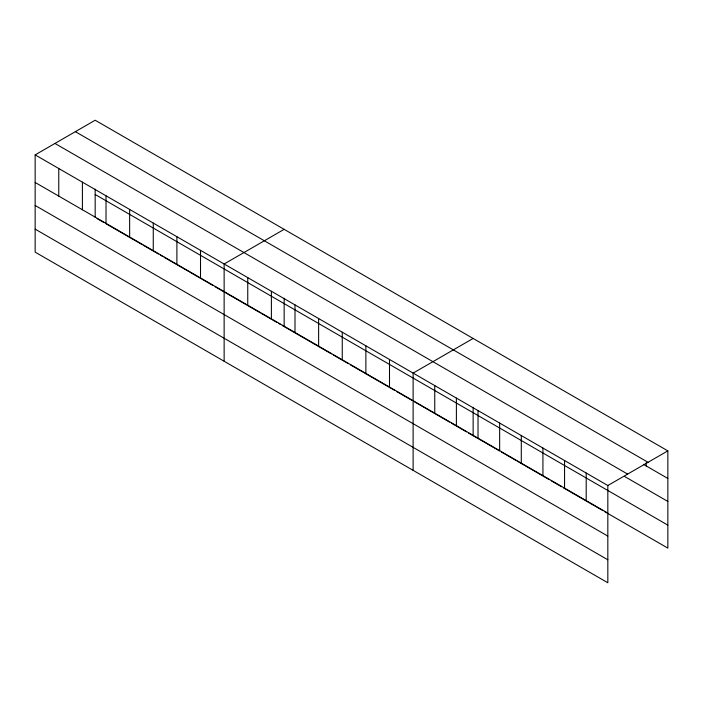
<?xml version="1.0" encoding="UTF-8"?>
<svg xmlns="http://www.w3.org/2000/svg" width="703" height="703" viewBox="0 0 703 703"><rect width="100%" height="100%" fill="white"/><g stroke="black" fill="none" stroke-linecap="round" stroke-linejoin="round"><path stroke-width="1.05" d="M607.831 536.09L607.831 485.518L35.15 154.88L35.15 252.131L607.831 582.769L607.831 536.09L35.15 205.461M604.826 511.731L667.85 548.12L667.85 450.869L95.169 120.231L35.15 154.88M284.153 229.336L224.134 263.985L224.134 361.245M473.137 338.451L413.118 373.1L413.118 470.351M607.831 485.518L667.85 450.869M75.362 131.663L648.043 462.302M643.394 464.332L667.85 478.453M54.957 143.447L627.638 474.086M624.58 476.467L667.85 501.441M95.169 194.494L667.85 525.132M35.15 182.464L607.831 513.102M97.058 218.571L103.666 222.394M105.555 223.484L142.41 244.758M143.359 245.303L158.474 254.038M160.363 255.127L162.252 256.217M164.142 257.307L188.712 271.49M189.661 272.043L213.281 285.682M215.171 286.771L260.532 312.958M261.472 313.503L276.595 322.229M278.485 323.318L280.374 324.408M282.263 325.507L306.833 339.69M307.773 340.234L331.394 353.873M333.284 354.962L348.407 363.688M350.296 364.787L378.645 381.149M379.585 381.694L394.708 390.42M396.597 391.518L411.721 400.244M413.61 401.334L424.946 407.881M425.895 408.425L449.516 422.064M451.405 423.153L466.52 431.888M468.409 432.978L494.771 448.198M495.712 448.734L499.473 450.913M501.353 451.994L516.406 460.685M517.346 461.23L549.333 479.692M551.214 480.782L561.556 486.757M563.437 487.838L602.946 510.65M35.15 229.143L607.831 559.781M646.215 462.785L646.215 465.966M586.197 473.022L586.197 500.615M564.562 460.535L564.562 488.119M542.927 448.039L542.927 475.632M521.292 435.552L521.292 463.145M499.657 423.065L499.657 450.649M478.022 410.57L478.022 438.162M473.137 407.327L473.137 435.702M456.388 398.083L456.388 425.666M434.753 385.587L434.753 413.179M389.497 359.461L389.497 387.045M365.876 345.823L365.876 373.407M342.256 332.185L342.256 359.769M318.626 318.547L318.626 346.131M295.005 304.909L295.005 332.493M284.153 298.221L284.153 326.596M271.384 291.27L271.384 318.854M247.755 277.632L247.755 305.216M200.513 250.347L200.513 277.94M176.892 236.709L176.892 264.302M153.263 223.071L153.263 250.663M129.642 209.432L129.642 237.025M106.021 195.794L106.021 223.387M95.169 189.107L95.169 217.482M82.4 182.156L82.4 209.749M58.771 168.518L58.771 196.111"/></g></svg>
